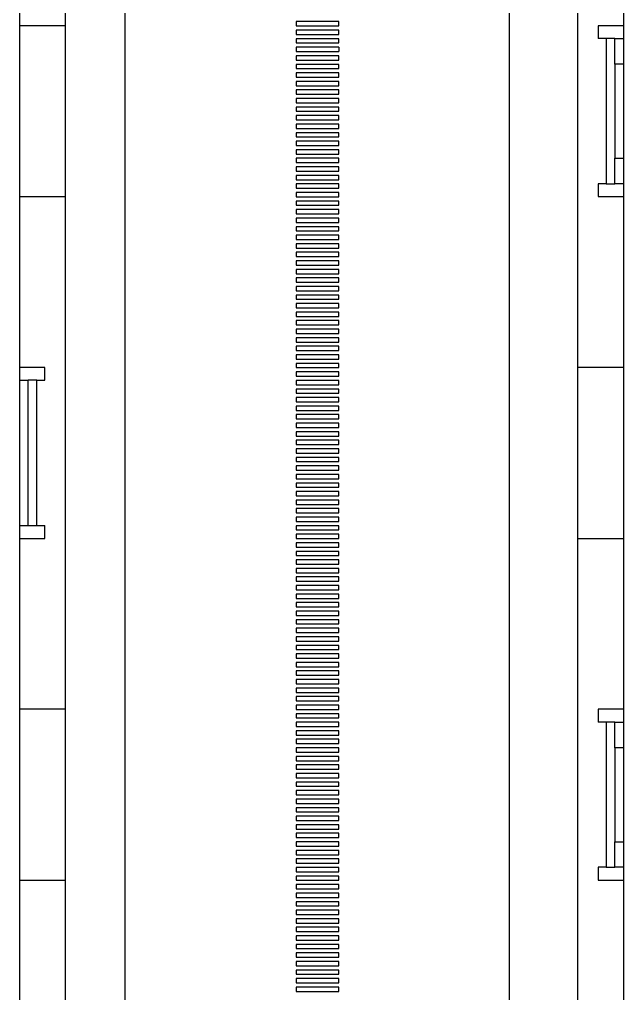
# Paper-space layout 'D' of a CAD drawing. Header units: inches. Extents: x 0 to 136, y 0 to 88.
# Drawn here: x 31.85 to 35.56, y 68.27 to 74.25 of the extents above; entities that cross this region are included whole.
import ezdxf

# ---------------------------------------------------------------- set-up
doc = ezdxf.new("R2010")
doc.units = ezdxf.units.IN
doc.header["$LTSCALE"] = 4
doc.header["$MEASUREMENT"] = 0

psp = doc.layouts.new('D')

# ---------------------------------------------------------------- linework, layer by layer
at = {"color": 7, "linetype": 'Continuous', "lineweight": 25}
for p, q in [((31.8497, 79.1984), (31.8497, 49.0147)), ((35.5614, 79.1984), (35.5614, 49.0147)), ((35.2816, 49.6971), (35.2816, 79.1459)), ((32.132, 49.6971), (32.132, 76.0511)), ((32.4994, 48.6199), (32.4994, 76.0247)), ((34.8616, 48.6199), (34.8616, 76.0048)), ((32.132, 74.2115), (31.8497, 74.2115)), ((33.8118, 74.2367), (33.5493, 74.2367)), ((33.5493, 74.2367), (33.5493, 74.2104)), ((33.8118, 74.2367), (33.5493, 74.2367)), ((33.5493, 74.2104), (33.8118, 74.2104)), ((33.8118, 74.2104), (33.8118, 74.2367)), ((35.5614, 74.2115), (35.405, 74.2115)), ((35.405, 74.2115), (35.405, 74.1328)), ((33.8118, 74.1842), (33.5493, 74.1842)), ((33.5493, 74.1842), (33.5493, 74.1579)), ((33.8118, 74.1842), (33.5493, 74.1842)), ((33.5493, 74.1579), (33.8118, 74.1579)), ((33.8118, 74.1579), (33.8118, 74.1842)), ((33.8118, 74.1317), (33.5493, 74.1317)), ((33.5493, 74.1317), (33.5493, 74.1054)), ((33.8118, 74.1317), (33.5493, 74.1317)), ((33.5493, 74.1054), (33.8118, 74.1054)), ((33.8118, 74.1054), (33.8118, 74.1317)), ((35.455, 74.1328), (35.405, 74.1328)), ((35.455, 74.1328), (35.455, 73.2404)), ((35.5087, 74.1328), (35.455, 74.1328)), ((35.5087, 73.9753), (35.5087, 74.1328)), ((35.5087, 74.1328), (35.5614, 74.1328)), ((33.5493, 74.0792), (33.5493, 74.0529)), ((33.8118, 74.0792), (33.5493, 74.0792)), ((33.8118, 74.0792), (33.5493, 74.0792)), ((33.5493, 74.0529), (33.8118, 74.0529)), ((33.8118, 74.0267), (33.5493, 74.0267)), ((33.5493, 74.0267), (33.5493, 74.0004)), ((33.8118, 74.0267), (33.5493, 74.0267)), ((33.8118, 74.0792), (33.8118, 74.0529)), ((33.8118, 74.0004), (33.8118, 74.0267)), ((33.5493, 74.0004), (33.8118, 74.0004)), ((33.8118, 73.9742), (33.5493, 73.9742)), ((33.5493, 73.9742), (33.5493, 73.9479)), ((33.8118, 73.9742), (33.5493, 73.9742)), ((33.8118, 73.9479), (33.8118, 73.9742)), ((35.5087, 73.9753), (35.5087, 73.3979)), ((35.5614, 73.9753), (35.5087, 73.9753)), ((33.5493, 73.9479), (33.8118, 73.9479)), ((33.8118, 73.9217), (33.5493, 73.9217)), ((33.5493, 73.9217), (33.5493, 73.8954)), ((33.8118, 73.9217), (33.5493, 73.9217)), ((33.8118, 73.8954), (33.8118, 73.9217)), ((33.5493, 73.8954), (33.8118, 73.8954)), ((33.8118, 73.8692), (33.5493, 73.8692)), ((33.5493, 73.8692), (33.5493, 73.843)), ((33.8118, 73.8692), (33.5493, 73.8692)), ((33.8118, 73.843), (33.8118, 73.8692)), ((33.5493, 73.843), (33.8118, 73.843)), ((33.8118, 73.8167), (33.5493, 73.8167)), ((33.5493, 73.8167), (33.5493, 73.7905)), ((33.8118, 73.8167), (33.5493, 73.8167)), ((33.5493, 73.7905), (33.8118, 73.7905)), ((33.8118, 73.7905), (33.8118, 73.8167)), ((33.8118, 73.7642), (33.5493, 73.7642)), ((33.5493, 73.7642), (33.5493, 73.738)), ((33.8118, 73.7642), (33.5493, 73.7642)), ((33.5493, 73.738), (33.8118, 73.738)), ((33.8118, 73.738), (33.8118, 73.7642)), ((33.8118, 73.7117), (33.5493, 73.7117)), ((33.5493, 73.7117), (33.5493, 73.6855)), ((33.8118, 73.7117), (33.5493, 73.7117)), ((33.5493, 73.6855), (33.8118, 73.6855)), ((33.8118, 73.6855), (33.8118, 73.7117)), ((33.8118, 73.6592), (33.5493, 73.6592)), ((33.5493, 73.6592), (33.5493, 73.633)), ((33.8118, 73.6592), (33.5493, 73.6592)), ((33.5493, 73.633), (33.8118, 73.633)), ((33.8118, 73.6067), (33.5493, 73.6067)), ((33.5493, 73.6067), (33.5493, 73.5805)), ((33.8118, 73.6067), (33.5493, 73.6067)), ((33.8118, 73.633), (33.8118, 73.6592)), ((33.8118, 73.5805), (33.8118, 73.6067)), ((33.5493, 73.5805), (33.8118, 73.5805)), ((33.8118, 73.5542), (33.5493, 73.5542)), ((33.5493, 73.5542), (33.5493, 73.528)), ((33.8118, 73.5542), (33.5493, 73.5542)), ((33.8118, 73.528), (33.8118, 73.5542)), ((33.5493, 73.528), (33.8118, 73.528)), ((33.8118, 73.5017), (33.5493, 73.5017)), ((33.5493, 73.5017), (33.5493, 73.4755)), ((33.8118, 73.5017), (33.5493, 73.5017)), ((33.8118, 73.4755), (33.8118, 73.5017)), ((33.5493, 73.4755), (33.8118, 73.4755)), ((33.8118, 73.4492), (33.5493, 73.4492)), ((33.5493, 73.4492), (33.5493, 73.423)), ((33.8118, 73.4492), (33.5493, 73.4492)), ((33.8118, 73.423), (33.8118, 73.4492)), ((33.5493, 73.423), (33.8118, 73.423)), ((33.8118, 73.3968), (33.5493, 73.3968)), ((33.5493, 73.3968), (33.5493, 73.3705)), ((33.8118, 73.3968), (33.5493, 73.3968)), ((33.5493, 73.3705), (33.8118, 73.3705)), ((33.8118, 73.3705), (33.8118, 73.3968)), ((35.5087, 73.2404), (35.5087, 73.3979)), ((35.5087, 73.3979), (35.5614, 73.3979)), ((33.8118, 73.3443), (33.5493, 73.3443)), ((33.5493, 73.3443), (33.5493, 73.318)), ((33.8118, 73.3443), (33.5493, 73.3443)), ((33.5493, 73.318), (33.8118, 73.318)), ((33.8118, 73.318), (33.8118, 73.3443)), ((33.8118, 73.2918), (33.5493, 73.2918)), ((33.5493, 73.2918), (33.5493, 73.2655)), ((33.8118, 73.2918), (33.5493, 73.2918)), ((33.5493, 73.2655), (33.8118, 73.2655)), ((33.8118, 73.2655), (33.8118, 73.2918)), ((33.8118, 73.2393), (33.5493, 73.2393)), ((33.5493, 73.2393), (33.5493, 73.213)), ((33.8118, 73.2393), (33.5493, 73.2393)), ((33.5493, 73.213), (33.8118, 73.213)), ((33.8118, 73.213), (33.8118, 73.2393)), ((35.455, 73.2404), (35.405, 73.2404)), ((35.405, 73.2404), (35.405, 73.1616)), ((35.455, 73.2404), (35.5087, 73.2404)), ((35.5614, 73.2404), (35.5087, 73.2404)), ((31.8497, 73.1616), (32.132, 73.1616)), ((33.8118, 73.1868), (33.5493, 73.1868)), ((33.5493, 73.1868), (33.5493, 73.1605)), ((33.8118, 73.1868), (33.5493, 73.1868)), ((33.5493, 73.1605), (33.8118, 73.1605)), ((33.8118, 73.1343), (33.5493, 73.1343)), ((33.5493, 73.1343), (33.5493, 73.108)), ((33.8118, 73.1343), (33.5493, 73.1343)), ((33.8118, 73.1605), (33.8118, 73.1868)), ((33.8118, 73.108), (33.8118, 73.1343)), ((35.405, 73.1616), (35.5614, 73.1616)), ((33.5493, 73.108), (33.8118, 73.108)), ((33.8118, 73.0818), (33.5493, 73.0818)), ((33.5493, 73.0818), (33.5493, 73.0555)), ((33.8118, 73.0818), (33.5493, 73.0818)), ((33.8118, 73.0555), (33.8118, 73.0818)), ((33.5493, 73.0555), (33.8118, 73.0555)), ((33.8118, 73.0293), (33.5493, 73.0293)), ((33.5493, 73.0293), (33.5493, 73.0031)), ((33.8118, 73.0293), (33.5493, 73.0293)), ((33.8118, 73.0031), (33.8118, 73.0293)), ((33.5493, 73.0031), (33.8118, 73.0031)), ((33.8118, 72.9768), (33.5493, 72.9768)), ((33.5493, 72.9768), (33.5493, 72.9506)), ((33.8118, 72.9768), (33.5493, 72.9768)), ((33.5493, 72.9506), (33.8118, 72.9506)), ((33.8118, 72.9506), (33.8118, 72.9768)), ((33.8118, 72.9243), (33.5493, 72.9243)), ((33.5493, 72.9243), (33.5493, 72.8981)), ((33.8118, 72.9243), (33.5493, 72.9243)), ((33.5493, 72.8981), (33.8118, 72.8981)), ((33.8118, 72.8981), (33.8118, 72.9243)), ((33.8118, 72.8718), (33.5493, 72.8718)), ((33.5493, 72.8718), (33.5493, 72.8456)), ((33.8118, 72.8718), (33.5493, 72.8718)), ((33.5493, 72.8456), (33.8118, 72.8456)), ((33.8118, 72.8456), (33.8118, 72.8718)), ((33.8118, 72.8193), (33.5493, 72.8193)), ((33.5493, 72.8193), (33.5493, 72.7931)), ((33.8118, 72.8193), (33.5493, 72.8193)), ((33.5493, 72.7931), (33.8118, 72.7931)), ((33.8118, 72.7931), (33.8118, 72.8193)), ((33.8118, 72.7668), (33.5493, 72.7668)), ((33.5493, 72.7668), (33.5493, 72.7406)), ((33.8118, 72.7668), (33.5493, 72.7668)), ((33.5493, 72.7406), (33.8118, 72.7406)), ((33.8118, 72.7143), (33.5493, 72.7143)), ((33.5493, 72.7143), (33.5493, 72.6881)), ((33.8118, 72.7143), (33.5493, 72.7143)), ((33.8118, 72.7406), (33.8118, 72.7668)), ((33.8118, 72.6881), (33.8118, 72.7143)), ((33.5493, 72.6881), (33.8118, 72.6881)), ((33.8118, 72.6618), (33.5493, 72.6618)), ((33.5493, 72.6618), (33.5493, 72.6356)), ((33.8118, 72.6618), (33.5493, 72.6618)), ((33.8118, 72.6356), (33.8118, 72.6618)), ((33.5493, 72.6356), (33.8118, 72.6356)), ((33.8118, 72.6094), (33.5493, 72.6094)), ((33.5493, 72.6094), (33.5493, 72.5831)), ((33.8118, 72.6094), (33.5493, 72.6094)), ((33.8118, 72.5831), (33.8118, 72.6094)), ((33.5493, 72.5831), (33.8118, 72.5831)), ((33.8118, 72.5569), (33.5493, 72.5569)), ((33.5493, 72.5569), (33.5493, 72.5306)), ((33.8118, 72.5569), (33.5493, 72.5569)), ((33.5493, 72.5306), (33.8118, 72.5306)), ((33.8118, 72.5306), (33.8118, 72.5569)), ((33.8118, 72.5044), (33.5493, 72.5044)), ((33.5493, 72.5044), (33.5493, 72.4781)), ((33.8118, 72.5044), (33.5493, 72.5044)), ((33.5493, 72.4781), (33.8118, 72.4781)), ((33.8118, 72.4781), (33.8118, 72.5044)), ((33.8118, 72.4519), (33.5493, 72.4519)), ((33.5493, 72.4519), (33.5493, 72.4256)), ((33.8118, 72.4519), (33.5493, 72.4519)), ((33.5493, 72.4256), (33.8118, 72.4256)), ((33.8118, 72.4256), (33.8118, 72.4519)), ((33.8118, 72.3994), (33.5493, 72.3994)), ((33.5493, 72.3994), (33.5493, 72.3731)), ((33.8118, 72.3994), (33.5493, 72.3994)), ((33.5493, 72.3731), (33.8118, 72.3731)), ((33.8118, 72.3731), (33.8118, 72.3994)), ((33.8118, 72.3469), (33.5493, 72.3469)), ((33.5493, 72.3469), (33.5493, 72.3206)), ((33.8118, 72.3469), (33.5493, 72.3469)), ((33.5493, 72.3206), (33.8118, 72.3206)), ((33.8118, 72.2944), (33.5493, 72.2944)), ((33.5493, 72.2944), (33.5493, 72.2681)), ((33.8118, 72.2944), (33.5493, 72.2944)), ((33.8118, 72.3206), (33.8118, 72.3469)), ((33.8118, 72.2681), (33.8118, 72.2944)), ((33.5493, 72.2681), (33.8118, 72.2681)), ((33.8118, 72.2419), (33.5493, 72.2419)), ((33.5493, 72.2419), (33.5493, 72.2157)), ((33.8118, 72.2419), (33.5493, 72.2419)), ((33.8118, 72.2157), (33.8118, 72.2419)), ((33.5493, 72.2157), (33.8118, 72.2157)), ((33.8118, 72.1894), (33.5493, 72.1894)), ((33.5493, 72.1894), (33.5493, 72.1632)), ((33.8118, 72.1894), (33.5493, 72.1894)), ((33.8118, 72.1632), (33.8118, 72.1894)), ((32.0061, 72.1118), (31.8497, 72.1118)), ((32.0061, 72.033), (32.0061, 72.1118)), ((33.5493, 72.1632), (33.8118, 72.1632)), ((33.8118, 72.1369), (33.5493, 72.1369)), ((33.5493, 72.1369), (33.5493, 72.1107)), ((33.8118, 72.1369), (33.5493, 72.1369)), ((33.5493, 72.1107), (33.8118, 72.1107)), ((33.8118, 72.1107), (33.8118, 72.1369)), ((35.5614, 72.1118), (35.2816, 72.1118)), ((33.8118, 72.0844), (33.5493, 72.0844)), ((33.5493, 72.0844), (33.5493, 72.0582)), ((33.8118, 72.0844), (33.5493, 72.0844)), ((33.5493, 72.0582), (33.8118, 72.0582)), ((33.8118, 72.0582), (33.8118, 72.0844)), ((31.8497, 72.033), (31.9023, 72.033)), ((31.9023, 71.1406), (31.9023, 72.033)), ((31.9561, 72.033), (31.9023, 72.033)), ((31.9561, 71.1406), (31.9561, 72.033)), ((31.9561, 72.033), (32.0061, 72.033)), ((33.8118, 72.0319), (33.5493, 72.0319)), ((33.5493, 72.0319), (33.5493, 72.0057)), ((33.8118, 72.0319), (33.5493, 72.0319)), ((33.5493, 72.0057), (33.8118, 72.0057)), ((33.8118, 72.0057), (33.8118, 72.0319)), ((33.8118, 71.9794), (33.5493, 71.9794)), ((33.5493, 71.9794), (33.5493, 71.9532)), ((33.8118, 71.9794), (33.5493, 71.9794)), ((33.5493, 71.9532), (33.8118, 71.9532)), ((33.8118, 71.9532), (33.8118, 71.9794)), ((33.8118, 71.9269), (33.5493, 71.9269)), ((33.5493, 71.9269), (33.5493, 71.9007)), ((33.8118, 71.9269), (33.5493, 71.9269)), ((33.5493, 71.9007), (33.8118, 71.9007)), ((33.8118, 71.8744), (33.5493, 71.8744)), ((33.5493, 71.8744), (33.5493, 71.8482)), ((33.8118, 71.8744), (33.5493, 71.8744)), ((33.8118, 71.9007), (33.8118, 71.9269)), ((33.8118, 71.8482), (33.8118, 71.8744)), ((33.5493, 71.8482), (33.8118, 71.8482)), ((33.8118, 71.822), (33.5493, 71.822)), ((33.5493, 71.822), (33.5493, 71.7957)), ((33.8118, 71.822), (33.5493, 71.822)), ((33.8118, 71.7957), (33.8118, 71.822)), ((33.5493, 71.7957), (33.8118, 71.7957)), ((33.8118, 71.7695), (33.5493, 71.7695)), ((33.5493, 71.7695), (33.5493, 71.7432)), ((33.8118, 71.7695), (33.5493, 71.7695)), ((33.8118, 71.7432), (33.8118, 71.7695)), ((33.5493, 71.7432), (33.8118, 71.7432)), ((33.8118, 71.717), (33.5493, 71.717)), ((33.5493, 71.717), (33.5493, 71.6907)), ((33.8118, 71.717), (33.5493, 71.717)), ((33.8118, 71.6907), (33.8118, 71.717)), ((33.5493, 71.6907), (33.8118, 71.6907)), ((33.8118, 71.6645), (33.5493, 71.6645)), ((33.5493, 71.6645), (33.5493, 71.6382)), ((33.8118, 71.6645), (33.5493, 71.6645)), ((33.5493, 71.6382), (33.8118, 71.6382)), ((33.8118, 71.6382), (33.8118, 71.6645)), ((33.8118, 71.612), (33.5493, 71.612)), ((33.5493, 71.612), (33.5493, 71.5857)), ((33.8118, 71.612), (33.5493, 71.612)), ((33.5493, 71.5857), (33.8118, 71.5857)), ((33.8118, 71.5857), (33.8118, 71.612)), ((33.8118, 71.5595), (33.5493, 71.5595)), ((33.5493, 71.5595), (33.5493, 71.5332)), ((33.8118, 71.5595), (33.5493, 71.5595)), ((33.5493, 71.5332), (33.8118, 71.5332)), ((33.8118, 71.5332), (33.8118, 71.5595)), ((33.8118, 71.507), (33.5493, 71.507)), ((33.5493, 71.507), (33.5493, 71.4807)), ((33.8118, 71.507), (33.5493, 71.507)), ((33.5493, 71.4807), (33.8118, 71.4807)), ((33.8118, 71.4545), (33.5493, 71.4545)), ((33.5493, 71.4545), (33.5493, 71.4283)), ((33.8118, 71.4545), (33.5493, 71.4545)), ((33.8118, 71.4807), (33.8118, 71.507)), ((33.8118, 71.4283), (33.8118, 71.4545)), ((33.5493, 71.4283), (33.8118, 71.4283)), ((33.8118, 71.402), (33.5493, 71.402)), ((33.5493, 71.402), (33.5493, 71.3758)), ((33.8118, 71.402), (33.5493, 71.402)), ((33.8118, 71.3758), (33.8118, 71.402)), ((33.5493, 71.3758), (33.8118, 71.3758)), ((33.8118, 71.3495), (33.5493, 71.3495)), ((33.5493, 71.3495), (33.5493, 71.3233)), ((33.8118, 71.3495), (33.5493, 71.3495)), ((33.8118, 71.3233), (33.8118, 71.3495)), ((33.5493, 71.3233), (33.8118, 71.3233)), ((33.8118, 71.297), (33.5493, 71.297)), ((33.5493, 71.297), (33.5493, 71.2708)), ((33.8118, 71.297), (33.5493, 71.297)), ((33.8118, 71.2708), (33.8118, 71.297)), ((33.5493, 71.2708), (33.8118, 71.2708)), ((33.8118, 71.2445), (33.5493, 71.2445)), ((33.5493, 71.2445), (33.5493, 71.2183)), ((33.8118, 71.2445), (33.5493, 71.2445)), ((33.5493, 71.2183), (33.8118, 71.2183)), ((33.8118, 71.2183), (33.8118, 71.2445)), ((33.8118, 71.192), (33.5493, 71.192)), ((33.5493, 71.192), (33.5493, 71.1658)), ((33.8118, 71.192), (33.5493, 71.192)), ((33.5493, 71.1658), (33.8118, 71.1658)), ((33.8118, 71.1658), (33.8118, 71.192)), ((31.8497, 71.1406), (31.9023, 71.1406)), ((31.9023, 71.1406), (31.9561, 71.1406)), ((31.9561, 71.1406), (32.0061, 71.1406)), ((32.0061, 71.0619), (32.0061, 71.1406)), ((33.8118, 71.1395), (33.5493, 71.1395)), ((33.5493, 71.1395), (33.5493, 71.1133)), ((33.8118, 71.1395), (33.5493, 71.1395)), ((33.5493, 71.1133), (33.8118, 71.1133)), ((33.8118, 71.1133), (33.8118, 71.1395)), ((31.8497, 71.0619), (32.0061, 71.0619)), ((33.8118, 71.087), (33.5493, 71.087)), ((33.5493, 71.087), (33.5493, 71.0608)), ((33.8118, 71.087), (33.5493, 71.087)), ((33.5493, 71.0608), (33.8118, 71.0608)), ((33.8118, 71.0346), (33.5493, 71.0346)), ((33.5493, 71.0346), (33.5493, 71.0083)), ((33.8118, 71.0346), (33.5493, 71.0346)), ((33.8118, 71.0608), (33.8118, 71.087)), ((33.8118, 71.0083), (33.8118, 71.0346)), ((35.2816, 71.0619), (35.5614, 71.0619)), ((33.5493, 71.0083), (33.8118, 71.0083)), ((33.8118, 70.9821), (33.5493, 70.9821)), ((33.5493, 70.9821), (33.5493, 70.9558)), ((33.8118, 70.9821), (33.5493, 70.9821)), ((33.8118, 70.9558), (33.8118, 70.9821)), ((33.5493, 70.9558), (33.8118, 70.9558)), ((33.8118, 70.9296), (33.5493, 70.9296)), ((33.5493, 70.9296), (33.5493, 70.9033)), ((33.8118, 70.9296), (33.5493, 70.9296)), ((33.8118, 70.9033), (33.8118, 70.9296)), ((33.5493, 70.9033), (33.8118, 70.9033)), ((33.8118, 70.8771), (33.5493, 70.8771)), ((33.5493, 70.8771), (33.5493, 70.8508)), ((33.8118, 70.8771), (33.5493, 70.8771)), ((33.8118, 70.8508), (33.8118, 70.8771)), ((33.5493, 70.8508), (33.8118, 70.8508)), ((33.8118, 70.8246), (33.5493, 70.8246)), ((33.5493, 70.8246), (33.5493, 70.7983)), ((33.8118, 70.8246), (33.5493, 70.8246)), ((33.5493, 70.7983), (33.8118, 70.7983)), ((33.8118, 70.7983), (33.8118, 70.8246)), ((33.8118, 70.7721), (33.5493, 70.7721)), ((33.5493, 70.7721), (33.5493, 70.7458)), ((33.8118, 70.7721), (33.5493, 70.7721)), ((33.5493, 70.7458), (33.8118, 70.7458)), ((33.8118, 70.7458), (33.8118, 70.7721)), ((33.8118, 70.7196), (33.5493, 70.7196)), ((33.5493, 70.7196), (33.5493, 70.6933)), ((33.8118, 70.7196), (33.5493, 70.7196)), ((33.5493, 70.6933), (33.8118, 70.6933)), ((33.8118, 70.6933), (33.8118, 70.7196)), ((33.8118, 70.6671), (33.5493, 70.6671)), ((33.5493, 70.6671), (33.5493, 70.6409)), ((33.8118, 70.6671), (33.5493, 70.6671)), ((33.5493, 70.6409), (33.8118, 70.6409)), ((33.8118, 70.6146), (33.5493, 70.6146)), ((33.5493, 70.6146), (33.5493, 70.5884)), ((33.8118, 70.6146), (33.5493, 70.6146)), ((33.8118, 70.6409), (33.8118, 70.6671)), ((33.8118, 70.5884), (33.8118, 70.6146)), ((33.5493, 70.5884), (33.8118, 70.5884)), ((33.8118, 70.5621), (33.5493, 70.5621)), ((33.5493, 70.5621), (33.5493, 70.5359)), ((33.8118, 70.5621), (33.5493, 70.5621)), ((33.8118, 70.5359), (33.8118, 70.5621)), ((33.5493, 70.5359), (33.8118, 70.5359)), ((33.8118, 70.5096), (33.5493, 70.5096)), ((33.5493, 70.5096), (33.5493, 70.4834)), ((33.8118, 70.5096), (33.5493, 70.5096)), ((33.8118, 70.4834), (33.8118, 70.5096)), ((33.5493, 70.4834), (33.8118, 70.4834)), ((33.8118, 70.4571), (33.5493, 70.4571)), ((33.5493, 70.4571), (33.5493, 70.4309)), ((33.8118, 70.4571), (33.5493, 70.4571)), ((33.8118, 70.4309), (33.8118, 70.4571)), ((33.5493, 70.4309), (33.8118, 70.4309)), ((33.8118, 70.4046), (33.5493, 70.4046)), ((33.5493, 70.4046), (33.5493, 70.3784)), ((33.8118, 70.4046), (33.5493, 70.4046)), ((33.5493, 70.3784), (33.8118, 70.3784)), ((33.8118, 70.3784), (33.8118, 70.4046)), ((33.8118, 70.3521), (33.5493, 70.3521)), ((33.5493, 70.3521), (33.5493, 70.3259)), ((33.8118, 70.3521), (33.5493, 70.3521)), ((33.5493, 70.3259), (33.8118, 70.3259)), ((33.8118, 70.3259), (33.8118, 70.3521)), ((33.8118, 70.2996), (33.5493, 70.2996)), ((33.5493, 70.2996), (33.5493, 70.2734)), ((33.8118, 70.2996), (33.5493, 70.2996)), ((33.5493, 70.2734), (33.8118, 70.2734)), ((33.8118, 70.2734), (33.8118, 70.2996)), ((33.8118, 70.2471), (33.5493, 70.2471)), ((33.5493, 70.2471), (33.5493, 70.2209)), ((33.8118, 70.2471), (33.5493, 70.2471)), ((33.5493, 70.2209), (33.8118, 70.2209)), ((33.8118, 70.2209), (33.8118, 70.2471)), ((33.8118, 70.1947), (33.5493, 70.1947)), ((33.5493, 70.1947), (33.5493, 70.1684)), ((33.8118, 70.1947), (33.5493, 70.1947)), ((33.5493, 70.1684), (33.8118, 70.1684)), ((33.8118, 70.1422), (33.5493, 70.1422)), ((33.5493, 70.1422), (33.5493, 70.1159)), ((33.8118, 70.1422), (33.5493, 70.1422)), ((33.8118, 70.1684), (33.8118, 70.1947)), ((33.8118, 70.1159), (33.8118, 70.1422)), ((33.5493, 70.1159), (33.8118, 70.1159)), ((33.8118, 70.0897), (33.5493, 70.0897)), ((33.5493, 70.0897), (33.5493, 70.0634)), ((33.8118, 70.0897), (33.5493, 70.0897)), ((33.8118, 70.0634), (33.8118, 70.0897)), ((33.5493, 70.0634), (33.8118, 70.0634)), ((33.8118, 70.0372), (33.5493, 70.0372)), ((33.5493, 70.0372), (33.5493, 70.0109)), ((33.8118, 70.0372), (33.5493, 70.0372)), ((33.8118, 70.0109), (33.8118, 70.0372)), ((32.132, 70.012), (31.8497, 70.012)), ((33.5493, 70.0109), (33.8118, 70.0109)), ((33.8118, 69.9847), (33.5493, 69.9847)), ((33.5493, 69.9847), (33.5493, 69.9584)), ((33.8118, 69.9847), (33.5493, 69.9847)), ((33.5493, 69.9584), (33.8118, 69.9584)), ((33.8118, 69.9584), (33.8118, 69.9847)), ((35.5614, 70.012), (35.405, 70.012)), ((35.405, 70.012), (35.405, 69.9333)), ((33.8118, 69.9322), (33.5493, 69.9322)), ((33.5493, 69.9322), (33.5493, 69.9059)), ((33.8118, 69.9322), (33.5493, 69.9322)), ((33.5493, 69.9059), (33.8118, 69.9059)), ((33.8118, 69.9059), (33.8118, 69.9322)), ((35.455, 69.9333), (35.405, 69.9333)), ((35.455, 69.9333), (35.455, 69.0409)), ((35.5087, 69.9333), (35.455, 69.9333)), ((35.5087, 69.7758), (35.5087, 69.9333)), ((35.5087, 69.9333), (35.5614, 69.9333)), ((33.8118, 69.8797), (33.5493, 69.8797)), ((33.5493, 69.8797), (33.5493, 69.8534)), ((33.8118, 69.8797), (33.5493, 69.8797)), ((33.5493, 69.8534), (33.8118, 69.8534)), ((33.8118, 69.8534), (33.8118, 69.8797)), ((33.8118, 69.8272), (33.5493, 69.8272)), ((33.5493, 69.8272), (33.5493, 69.801)), ((33.8118, 69.8272), (33.5493, 69.8272)), ((33.5493, 69.801), (33.8118, 69.801)), ((33.8118, 69.801), (33.8118, 69.8272)), ((33.8118, 69.7747), (33.5493, 69.7747)), ((33.5493, 69.7747), (33.5493, 69.7485)), ((33.8118, 69.7747), (33.5493, 69.7747)), ((33.5493, 69.7485), (33.8118, 69.7485)), ((33.8118, 69.7222), (33.5493, 69.7222)), ((33.5493, 69.7222), (33.5493, 69.696)), ((33.8118, 69.7222), (33.5493, 69.7222)), ((33.8118, 69.7485), (33.8118, 69.7747)), ((33.8118, 69.696), (33.8118, 69.7222)), ((35.5087, 69.7758), (35.5087, 69.1984)), ((35.5614, 69.7758), (35.5087, 69.7758)), ((33.5493, 69.696), (33.8118, 69.696)), ((33.8118, 69.6697), (33.5493, 69.6697)), ((33.5493, 69.6697), (33.5493, 69.6435)), ((33.8118, 69.6697), (33.5493, 69.6697)), ((33.8118, 69.6435), (33.8118, 69.6697)), ((33.5493, 69.6435), (33.8118, 69.6435)), ((33.8118, 69.6172), (33.5493, 69.6172)), ((33.5493, 69.6172), (33.5493, 69.591)), ((33.8118, 69.6172), (33.5493, 69.6172)), ((33.8118, 69.591), (33.8118, 69.6172)), ((33.5493, 69.591), (33.8118, 69.591)), ((33.8118, 69.5647), (33.5493, 69.5647)), ((33.5493, 69.5647), (33.5493, 69.5385)), ((33.8118, 69.5647), (33.5493, 69.5647)), ((33.5493, 69.5385), (33.8118, 69.5385)), ((33.8118, 69.5385), (33.8118, 69.5647)), ((33.8118, 69.5122), (33.5493, 69.5122)), ((33.5493, 69.5122), (33.5493, 69.486)), ((33.8118, 69.5122), (33.5493, 69.5122)), ((33.5493, 69.486), (33.8118, 69.486)), ((33.8118, 69.486), (33.8118, 69.5122)), ((33.8118, 69.4597), (33.5493, 69.4597)), ((33.5493, 69.4597), (33.5493, 69.4335)), ((33.8118, 69.4597), (33.5493, 69.4597)), ((33.5493, 69.4335), (33.8118, 69.4335)), ((33.8118, 69.4335), (33.8118, 69.4597)), ((33.8118, 69.4073), (33.5493, 69.4073)), ((33.5493, 69.4073), (33.5493, 69.381)), ((33.8118, 69.4073), (33.5493, 69.4073)), ((33.5493, 69.381), (33.8118, 69.381)), ((33.8118, 69.381), (33.8118, 69.4073)), ((33.8118, 69.3548), (33.5493, 69.3548)), ((33.5493, 69.3548), (33.5493, 69.3285)), ((33.8118, 69.3548), (33.5493, 69.3548)), ((33.5493, 69.3285), (33.8118, 69.3285)), ((33.8118, 69.3023), (33.5493, 69.3023)), ((33.5493, 69.3023), (33.5493, 69.276)), ((33.8118, 69.3023), (33.5493, 69.3023)), ((33.8118, 69.3285), (33.8118, 69.3548)), ((33.8118, 69.276), (33.8118, 69.3023)), ((33.5493, 69.276), (33.8118, 69.276)), ((33.8118, 69.2498), (33.5493, 69.2498)), ((33.5493, 69.2498), (33.5493, 69.2235)), ((33.8118, 69.2498), (33.5493, 69.2498)), ((33.8118, 69.2235), (33.8118, 69.2498)), ((33.5493, 69.2235), (33.8118, 69.2235)), ((33.8118, 69.1973), (33.5493, 69.1973)), ((33.5493, 69.1973), (33.5493, 69.171)), ((33.8118, 69.1973), (33.5493, 69.1973)), ((33.8118, 69.171), (33.8118, 69.1973)), ((35.5087, 69.0409), (35.5087, 69.1984)), ((35.5087, 69.1984), (35.5614, 69.1984)), ((33.5493, 69.171), (33.8118, 69.171)), ((33.8118, 69.1448), (33.5493, 69.1448)), ((33.5493, 69.1448), (33.5493, 69.1185)), ((33.8118, 69.1448), (33.5493, 69.1448)), ((33.5493, 69.1185), (33.8118, 69.1185)), ((33.8118, 69.1185), (33.8118, 69.1448)), ((33.8118, 69.0923), (33.5493, 69.0923)), ((33.5493, 69.0923), (33.5493, 69.066)), ((33.8118, 69.0923), (33.5493, 69.0923)), ((33.5493, 69.066), (33.8118, 69.066)), ((33.8118, 69.066), (33.8118, 69.0923)), ((33.8118, 69.0398), (33.5493, 69.0398)), ((33.5493, 69.0398), (33.5493, 69.0136)), ((33.8118, 69.0398), (33.5493, 69.0398)), ((33.5493, 69.0136), (33.8118, 69.0136)), ((33.8118, 69.0136), (33.8118, 69.0398)), ((35.455, 69.0409), (35.405, 69.0409)), ((35.405, 69.0409), (35.405, 68.9622)), ((35.455, 69.0409), (35.5087, 69.0409)), ((35.5614, 69.0409), (35.5087, 69.0409)), ((31.8497, 68.9622), (32.132, 68.9622)), ((33.8118, 68.9873), (33.5493, 68.9873)), ((33.5493, 68.9873), (33.5493, 68.9611)), ((33.8118, 68.9873), (33.5493, 68.9873)), ((33.5493, 68.9611), (33.8118, 68.9611)), ((33.8118, 68.9611), (33.8118, 68.9873)), ((35.405, 68.9622), (35.5614, 68.9622)), ((33.8118, 68.9348), (33.5493, 68.9348)), ((33.5493, 68.9348), (33.5493, 68.9086)), ((33.8118, 68.9348), (33.5493, 68.9348)), ((33.5493, 68.9086), (33.8118, 68.9086)), ((33.8118, 68.8823), (33.5493, 68.8823)), ((33.5493, 68.8823), (33.5493, 68.8561)), ((33.8118, 68.8823), (33.5493, 68.8823)), ((33.8118, 68.9086), (33.8118, 68.9348)), ((33.8118, 68.8561), (33.8118, 68.8823)), ((33.5493, 68.8561), (33.8118, 68.8561)), ((33.8118, 68.8298), (33.5493, 68.8298)), ((33.5493, 68.8298), (33.5493, 68.8036)), ((33.8118, 68.8298), (33.5493, 68.8298)), ((33.8118, 68.8036), (33.8118, 68.8298)), ((33.5493, 68.8036), (33.8118, 68.8036)), ((33.8118, 68.7773), (33.5493, 68.7773)), ((33.5493, 68.7773), (33.5493, 68.7511)), ((33.8118, 68.7773), (33.5493, 68.7773)), ((33.8118, 68.7511), (33.8118, 68.7773)), ((33.5493, 68.7511), (33.8118, 68.7511)), ((33.8118, 68.7248), (33.5493, 68.7248)), ((33.5493, 68.7248), (33.5493, 68.6986)), ((33.8118, 68.7248), (33.5493, 68.7248)), ((33.8118, 68.6986), (33.8118, 68.7248)), ((33.5493, 68.6986), (33.8118, 68.6986)), ((33.8118, 68.6723), (33.5493, 68.6723)), ((33.5493, 68.6723), (33.5493, 68.6461)), ((33.8118, 68.6723), (33.5493, 68.6723)), ((33.5493, 68.6461), (33.8118, 68.6461)), ((33.8118, 68.6461), (33.8118, 68.6723)), ((33.8118, 68.6199), (33.5493, 68.6199)), ((33.5493, 68.6199), (33.5493, 68.5936)), ((33.8118, 68.6199), (33.5493, 68.6199)), ((33.5493, 68.5936), (33.8118, 68.5936)), ((33.8118, 68.5936), (33.8118, 68.6199)), ((33.8118, 68.5674), (33.5493, 68.5674)), ((33.5493, 68.5674), (33.5493, 68.5411)), ((33.8118, 68.5674), (33.5493, 68.5674)), ((33.5493, 68.5411), (33.8118, 68.5411)), ((33.8118, 68.5411), (33.8118, 68.5674)), ((33.8118, 68.5149), (33.5493, 68.5149)), ((33.5493, 68.5149), (33.5493, 68.4886)), ((33.8118, 68.5149), (33.5493, 68.5149)), ((33.5493, 68.4886), (33.8118, 68.4886)), ((33.8118, 68.4624), (33.5493, 68.4624)), ((33.5493, 68.4624), (33.5493, 68.4361)), ((33.8118, 68.4624), (33.5493, 68.4624)), ((33.8118, 68.4886), (33.8118, 68.5149)), ((33.8118, 68.4361), (33.8118, 68.4624)), ((33.5493, 68.4361), (33.8118, 68.4361)), ((33.8118, 68.4099), (33.5493, 68.4099)), ((33.5493, 68.4099), (33.5493, 68.3836)), ((33.8118, 68.4099), (33.5493, 68.4099)), ((33.8118, 68.3836), (33.8118, 68.4099)), ((33.5493, 68.3836), (33.8118, 68.3836)), ((33.8118, 68.3574), (33.5493, 68.3574)), ((33.5493, 68.3574), (33.5493, 68.3311)), ((33.8118, 68.3574), (33.5493, 68.3574)), ((33.8118, 68.3311), (33.8118, 68.3574)), ((33.5493, 68.3311), (33.8118, 68.3311)), ((33.8118, 68.3049), (33.5493, 68.3049)), ((33.5493, 68.3049), (33.5493, 68.2786)), ((33.8118, 68.3049), (33.5493, 68.3049)), ((33.8118, 68.2786), (33.8118, 68.3049)), ((33.5493, 68.2786), (33.8118, 68.2786))]:
    psp.add_line(p, q, dxfattribs=at)

doc.saveas('drawing.dxf')
